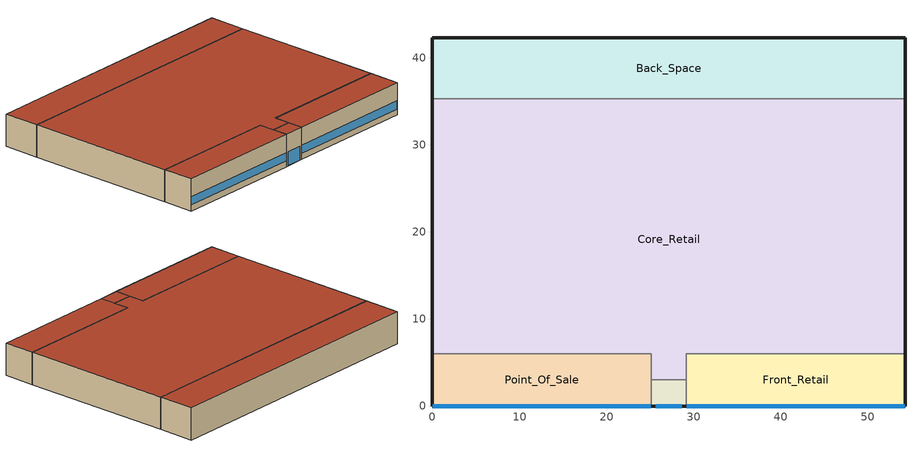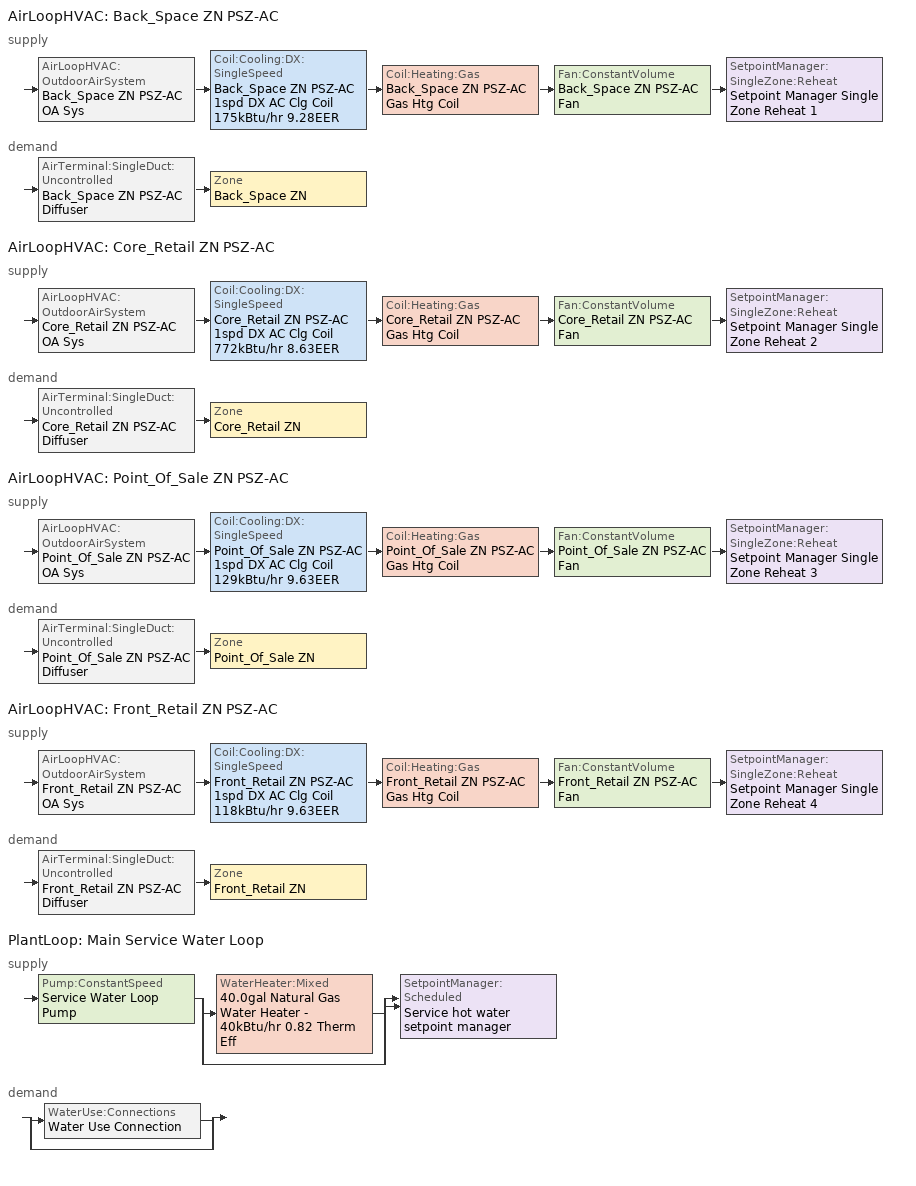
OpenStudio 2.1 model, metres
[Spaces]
Core_Retail
 floor ground: 54.27,35.27 54.27,6 29.14,6 29.14,3 25.14,3 25.14,6 0,6 0,35.27 z0
 wall outside: 54.27,6 54.27,35.27 / 0,35.27 0,6 z0:6.1
 wall to Point_Of_Sale: 0,6 25.14,6 25.14,3 z0:6.1
 wall to Back_Space: 54.27,35.27 0,35.27 z0:6.1
 wall to Front_Retail: 29.14,3 29.14,6 54.27,6 z0:6.1
 wall to Front_Entry: 25.14,3 29.14,3 z0:6.1
 roof outside: 29.14,3 29.14,6 54.27,6 54.27,35.27 0,35.27 0,6 25.14,6 25.14,3 z6.1
Front_Retail
 floor ground: 54.27,6 54.27,0 29.14,0 29.14,6 z0
 wall outside: 29.14,0 54.27,0 54.27,6 z0:6.1
 wall to Front_Entry: 29.14,3 29.14,0 z0:6.1
 window (Window U-0.620788435 and Window SHGC 0.407): 29.19,0 54.22,0 z1.14:2.66
 roof outside: 54.27,0 54.27,6 29.14,6 29.14,0 z6.1
Back_Space
 floor ground: 54.27,42.27 54.27,35.27 0,35.27 0,42.27 z0
 wall outside: 54.27,35.27 54.27,42.27 0,42.27 0,35.27 z0:6.1
 roof outside: 54.27,35.27 54.27,42.27 0,42.27 0,35.27 z6.1
Front_Entry
 floor ground: 29.14,3 29.14,0 25.14,0 25.14,3 z0
 wall outside: 25.14,0 29.14,0 z0:6.1
 wall to Point_Of_Sale: 25.14,3 25.14,0 z0:6.1
 window (Window U-0.620788435 and Window SHGC 0.407): 25.64,0 28.64,0 z0.05:2.66
 roof outside: 29.14,0 29.14,3 25.14,3 25.14,0 z6.1
Point_Of_Sale
 floor ground: 25.14,6 25.14,0 0,0 0,6 z0
 wall outside: 0,6 0,0 25.14,0 z0:6.1
 window (Window U-0.620788435 and Window SHGC 0.407): 0.05,0 25.09,0 z1.14:2.66
 roof outside: 25.14,0 25.14,6 0,6 0,0 z6.1
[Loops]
AirLoopHVAC 'Back_Space ZN PSZ-AC'
 supply: AirLoopHVAC:OutdoorAirSystem 'Back_Space ZN PSZ-AC OA Sys' > Coil:Cooling:DX:SingleSpeed 'Back_Space ZN PSZ-AC 1spd DX AC Clg Coil 175kBtu/hr 9.28EER' > Coil:Heating:Gas 'Back_Space ZN PSZ-AC Gas Htg Coil' > Fan:ConstantVolume 'Back_Space ZN PSZ-AC Fan' > SetpointManager:SingleZone:Reheat 'Setpoint Manager Single Zone Reheat 1'
 demand: AirTerminal:SingleDuct:Uncontrolled 'Back_Space ZN PSZ-AC Diffuser' > Zone 'Back_Space ZN'
AirLoopHVAC 'Core_Retail ZN PSZ-AC'
 supply: AirLoopHVAC:OutdoorAirSystem 'Core_Retail ZN PSZ-AC OA Sys' > Coil:Cooling:DX:SingleSpeed 'Core_Retail ZN PSZ-AC 1spd DX AC Clg Coil 772kBtu/hr 8.63EER' > Coil:Heating:Gas 'Core_Retail ZN PSZ-AC Gas Htg Coil' > Fan:ConstantVolume 'Core_Retail ZN PSZ-AC Fan' > SetpointManager:SingleZone:Reheat 'Setpoint Manager Single Zone Reheat 2'
 demand: AirTerminal:SingleDuct:Uncontrolled 'Core_Retail ZN PSZ-AC Diffuser' > Zone 'Core_Retail ZN'
AirLoopHVAC 'Point_Of_Sale ZN PSZ-AC'
 supply: AirLoopHVAC:OutdoorAirSystem 'Point_Of_Sale ZN PSZ-AC OA Sys' > Coil:Cooling:DX:SingleSpeed 'Point_Of_Sale ZN PSZ-AC 1spd DX AC Clg Coil 129kBtu/hr 9.63EER' > Coil:Heating:Gas 'Point_Of_Sale ZN PSZ-AC Gas Htg Coil' > Fan:ConstantVolume 'Point_Of_Sale ZN PSZ-AC Fan' > SetpointManager:SingleZone:Reheat 'Setpoint Manager Single Zone Reheat 3'
 demand: AirTerminal:SingleDuct:Uncontrolled 'Point_Of_Sale ZN PSZ-AC Diffuser' > Zone 'Point_Of_Sale ZN'
AirLoopHVAC 'Front_Retail ZN PSZ-AC'
 supply: AirLoopHVAC:OutdoorAirSystem 'Front_Retail ZN PSZ-AC OA Sys' > Coil:Cooling:DX:SingleSpeed 'Front_Retail ZN PSZ-AC 1spd DX AC Clg Coil 118kBtu/hr 9.63EER' > Coil:Heating:Gas 'Front_Retail ZN PSZ-AC Gas Htg Coil' > Fan:ConstantVolume 'Front_Retail ZN PSZ-AC Fan' > SetpointManager:SingleZone:Reheat 'Setpoint Manager Single Zone Reheat 4'
 demand: AirTerminal:SingleDuct:Uncontrolled 'Front_Retail ZN PSZ-AC Diffuser' > Zone 'Front_Retail ZN'
PlantLoop 'Main Service Water Loop'
 supply: Pump:ConstantSpeed 'Service Water Loop Pump' > split
  | WaterHeater:Mixed '40.0gal Natural Gas Water Heater - 40kBtu/hr 0.82 Therm Eff'
  | bypass
  join > SetpointManager:Scheduled 'Service hot water setpoint manager'
 demand: split
  | WaterUse:Connections 'Water Use Connection'
  | bypass
[Site]
DULUTH INTERNATIONAL ARPT: Latitude {deg}=46.833; Longitude {deg}=-92.217; Time Zone {hr}=-6; Elevation {m}=433; Terrain=City
[Building]
DOE Ref Pre-1980-RetailStandalone-ASHRAE 169-2006-1A created: 2017-12-20 15:40:16 -0700: North Axis {deg}=0; Default Construction Set=DOE Ref Pre-1980 - Retail - ASHRAE 169-2006-1A adj ext wall insulation adj roof insulation; Standards Building Type=RetailStandalone
[Site:GroundTemperature:BuildingSurface]
22.509, 22.645, 22.781, 22.956, 23.052, 23.08, 23.116, 23.108, 23.133, 23.139, 23.077, 22.913
[Site:WaterMainsTemperature]
Calculation Method=Correlation; Annual Average Outdoor Air Temperature {C}=24.4917; Maximum Difference In Monthly Average Outdoor Air Temperatures {deltaC}=8.7
[SizingPeriod:DesignDay] Barometric Pressure {Pa}=96230; Sky Clearness=0; Rain Indicator=0; Snow Indicator=0; Day of Month=21; Daylight Saving Time Indicator=0; Humidity Indicating Type=Wetbulb; Dry-Bulb Temperature Range Modifier Type=DefaultMultipliers
Name | Maximum Dry-Bulb Temperature {C} | Daily Dry-Bulb Temperature Range {deltaC} | Humidity Indicating Conditions at Maximum Dry-Bulb | Wind Speed {m/s} | Wind Direction {deg} | Month | Day Type | Solar Model Indicator | ASHRAE Taub | ASHRAE Taud
Duluth International Arpt Ann Clg .4% Condns DB=>MWB | 29.2 | 10.9 | 21 | 5.2 | 220 | 7 | SummerDesignDay | ASHRAETau | 0.398 | 2.218
Duluth International Arpt Ann Htg 99.6% Condns DB | -28.6 | 0 | -28.6 | 4.6 | 310 | 1 | WinterDesignDay | ASHRAEClearSky | 0 | 0
[ClimateZones]
Climate Zone Value 1=7; Climate Zone Institution Name 2=CEC; Climate Zone Document Name 2=California Climate Zone Descriptions; Climate Zone Document Year 2=1995
[Material:NoMass] Thermal Absorptance=0.9; Solar Absorptance=0.7
Name | Roughness | Thermal Resistance {m2-K/W} | Visible Absorptance
CP02 CARPET PAD | VeryRough | 0.21648 | 0.8
Typical Carpet Pad | Smooth | 0.21648 | 0.8
Typical Insulation | Smooth | 0.0282222 | 0.7
Typical Insulation R-2.17_R-value 5.177435235 (ft^2*h*R/Btu) | Smooth | 0.911799 | 0.7
Typical Insulation R-8.88_R-value 15.53485575 (ft^2*h*R/Btu) | Smooth | 2.73585 | 0.7
[Material]
Name | Roughness | Thickness {m} | Conductivity {W/m-K} | Density {kg/m3} | Specific Heat {J/kg-K} | Thermal Absorptance | Solar Absorptance | Visible Absorptance
100mm Normalweight concrete floor | MediumSmooth | 0.1016 | 2.31 | 2322 | 832
G01 13mm gypsum board | Smooth | 0.0127 | 0.16 | 800 | 1090 | 0.9 | 0.7 | 0.5
4 in. Normalweight Concrete Floor | MediumRough | 0.1016 | 2.31 | 2322 | 832 | 0.9 | 0.7 | 0.7
25mm Stucco | Smooth | 0.0254 | 0.72 | 1856 | 840 | 0.9 | 0.7 | 0.7
5/8 in. Gypsum Board | MediumSmooth | 0.0159 | 0.16 | 800 | 1090 | 0.9 | 0.7 | 0.7
Roof Membrane | VeryRough | 0.0095 | 0.16 | 1121.29 | 1460 | 0.9 | 0.77 | 0.7
Metal Roof Surface; F08 Metal surface | Smooth | 0.0008 | 45.28 | 7824 | 500 | 0.9 | 0.7 | 0.7
6 in. Normalweight Concrete Floor | MediumRough | 0.1524 | 2.31 | 2322 | 832 | 0.9 | 0.7 | 0.7
8 in. Concrete Block Basement Wall | MediumRough | 0.2032 | 1.326 | 1842 | 912 | 0.9 | 0.7 | 0.7
G05 25mm wood | MediumSmooth | 0.0254 | 0.15 | 608 | 1630 | 0.9 | 0.5 | 0.5
Std Wood 6inch | MediumSmooth | 0.15 | 0.12 | 540 | 1210 | 0.9 | 0.7 | 0.7
[Construction]
Typical Insulated Exterior Mass Floor: 4 in. Normalweight Concrete Floor, Typical Carpet Pad
Typical Interior Floor: 100mm Normalweight concrete floor, CP02 CARPET PAD
Typical Interior Wall: G01 13mm gypsum board, G01 13mm gypsum board
Typical Interior Ceiling: CP02 CARPET PAD, 100mm Normalweight concrete floor
ext-slab: 6 in. Normalweight Concrete Floor
Typical Insulated Basement Mass Wall: 8 in. Concrete Block Basement Wall
U 1.22 SHGC 0.54 Simple Glazing Window: U 1.22 SHGC 0.54 Simple Glazing
Typical Insulated Metal Door: F08 Metal surface, Typical Insulation
Typical Overhead Door: Typical Insulation
Typical Interior Window: Clear 3mm
Typical Interior Door; Typical Interior Partition: G05 25mm wood
InteriorFurnishings: Std Wood 6inch
Typical Insulated Steel Framed Exterior Wall R-4.35 adj ext wall insulation: 25mm Stucco, 5/8 in. Gypsum Board, Typical Insulation R-2.17_R-value 5.177435235 (ft^2*h*R/Btu), 5/8 in. Gypsum Board
Typical IEAD Roof R-10.0 adj roof insulation: Roof Membrane, Typical Insulation R-8.88_R-value 15.53485575 (ft^2*h*R/Btu), Metal Roof Surface
Window U-0.620788435 and Window SHGC 0.407: Simple Glazing Material U-0.620788435 and SHGC 0.407
[DefaultConstructionSet]
DOE Ref Pre-1980 - Retail - ASHRAE 169-2006-1A adj ext wall insulation adj roof insulation: Default Exterior Surface Constructions=Default Surface Constructions 1 adj ext wall insulation adj roof insulation; Default Interior Surface Constructions=Default Surface Constructions 2; Default Ground Contact Surface Constructions=Default Surface Constructions 3; Default Exterior SubSurface Constructions=Default Sub Surface Constructions 1; Default Interior SubSurface Constructions=Default Sub Surface Constructions 2; Interior Partition Construction=Typical Interior Partition
[DefaultSurfaceConstructions]
Name | Floor Construction | Wall Construction | Roof Ceiling Construction
Default Surface Constructions 2 | Typical Interior Floor | Typical Interior Wall | Typical Interior Ceiling
Default Surface Constructions 3 | ext-slab | Typical Insulated Basement Mass Wall
Default Surface Constructions 1 adj ext wall insulation adj roof insulation | Typical Insulated Exterior Mass Floor | Typical Insulated Steel Framed Exterior Wall R-4.35 adj ext wall insulation | Typical IEAD Roof R-10.0 adj roof insulation
[DefaultSubSurfaceConstructions]
Name | Fixed Window Construction | Operable Window Construction | Door Construction | Overhead Door Construction | Tubular Daylight Dome Construction | Tubular Daylight Diffuser Construction
Default Sub Surface Constructions 1 | U 1.22 SHGC 0.54 Simple Glazing Window | U 1.22 SHGC 0.54 Simple Glazing Window | Typical Insulated Metal Door | Typical Overhead Door | Typical Interior Window | Typical Interior Window
Default Sub Surface Constructions 2 | Typical Interior Window | Typical Interior Window | Typical Interior Door
[WindowMaterial:SimpleGlazingSystem]
Name | U-Factor {W/m2-K} | Solar Heat Gain Coefficient | Visible Transmittance
U 1.22 SHGC 0.54 Simple Glazing | 6.92748 | 0.54 | 0.38
Simple Glazing Material U-0.620788435 and SHGC 0.407 | 3.525 | 0.407
[WindowMaterial:Glazing]
Clear 3mm: Optical Data Type=SpectralAverage; Thickness {m}=0.003; Solar Transmittance at Normal Incidence=0.837; Front Side Solar Reflectance at Normal Incidence=0.075; Back Side Solar Reflectance at Normal Incidence=0.075; Visible Transmittance at Normal Incidence=0.898; Front Side Visible Reflectance at Normal Incidence=0.081; Back Side Visible Reflectance at Normal Incidence=0.081; Infrared Transmittance at Normal Incidence=0; Front Side Infrared Hemispherical Emissivity=0.84; Back Side Infrared Hemispherical Emissivity=0.84; Conductivity {W/m-K}=0.9; Dirt Correction Factor for Solar and Visible Transmittance=1; Solar Diffusing=No
[Space] Building Story=Building Story 1; Part of Total Floor Area=Yes
Name | Space Type | Thermal Zone
Front_Entry | Retail Entry | Front_Entry ZN
Core_Retail | Retail Retail | Core_Retail ZN
Point_Of_Sale | Retail Point_of_Sale | Point_Of_Sale ZN
Front_Retail | Retail Retail | Front_Retail ZN
Back_Space | Retail Back_Space | Back_Space ZN
[SpaceType] Standards Building Type=Retail
Name | Default Schedule Set | Design Specification Outdoor Air Object | Standards Space Type
Retail Back_Space | Retail Back_Space Schedule Set | Retail Back_Space Ventilation | Back_Space
Retail Entry | Retail Entry Schedule Set | Retail Entry Ventilation | Entry
Retail Point_of_Sale | Retail Point_of_Sale Schedule Set | Retail Point_of_Sale Ventilation | Point_of_Sale
Retail Retail | Retail Retail Schedule Set | Retail Retail Ventilation | Retail
[People:Definition] Number of People Calculation Method=People/Area; People per Space Floor Area {person/m2}=0.0358761; Fraction Radiant=0.3
Retail Back_Space People Definition; Retail Entry People Definition; Retail Point_of_Sale People Definition; Retail Retail People Definition
[People] Work Efficiency Schedule=Work Efficiency Schedule; Clothing Insulation Schedule=Clothing Schedule; Air Velocity Schedule=Air Velocity Schedule
Name | People Definition | Space or SpaceType
Retail Back_Space People | Retail Back_Space People Definition | Retail Back_Space
Retail Entry People | Retail Entry People Definition | Retail Entry
Retail Point_of_Sale People | Retail Point_of_Sale People Definition | Retail Point_of_Sale
Retail Retail People | Retail Retail People Definition | Retail Retail
[Lights:Definition] Design Level Calculation Method=Watts/Area; Fraction Radiant=0.7; Fraction Visible=0.2
Name | Watts per Space Floor Area {W/m2}
Retail Back_Space Lights Definition | 12.55
Retail Entry Lights Definition; Retail Point_of_Sale Lights Definition; Retail Retail Lights Definition | 36.2501
[Lights]
Name | Lights Definition | Space or SpaceType
Retail Back_Space Lights | Retail Back_Space Lights Definition | Retail Back_Space
Retail Entry Lights | Retail Entry Lights Definition | Retail Entry
Retail Point_of_Sale Lights | Retail Point_of_Sale Lights Definition | Retail Point_of_Sale
Retail Retail Lights | Retail Retail Lights Definition | Retail Retail
[ElectricEquipment:Definition] Design Level Calculation Method=Watts/Area; Watts per Space Floor Area {W/m2}=9.3646; Fraction Radiant=0.5
Retail Back_Space Elec Equip Definition; Retail Point_of_Sale Elec Equip Definition; Retail Retail Elec Equip Definition
[ElectricEquipment]
Name | Electric Equipment Definition | Space or SpaceType
Retail Back_Space Elec Equip | Retail Back_Space Elec Equip Definition | Retail Back_Space
Retail Point_of_Sale Elec Equip | Retail Point_of_Sale Elec Equip Definition | Retail Point_of_Sale
Retail Retail Elec Equip | Retail Retail Elec Equip Definition | Retail Retail
[DesignSpecification:OutdoorAir] Outdoor Air Method=Sum
Name | Outdoor Air Flow per Floor Area {m3/s-m2}
Retail Back_Space Ventilation | 0.000762
Retail Entry Ventilation; Retail Point_of_Sale Ventilation; Retail Retail Ventilation | 0.001524
[SpaceInfiltration:DesignFlowRate] Design Flow Rate Calculation Method=Flow/ExteriorArea; Flow per Exterior Surface Area {m3/s-m2}=0.00113386
Name | Space or SpaceType
Retail Back_Space Infiltration | Retail Back_Space
Retail Entry Infiltration | Retail Entry
Retail Point_of_Sale Infiltration | Retail Point_of_Sale
Retail Retail Infiltration | Retail Retail
[DefaultScheduleSet] Number of People Schedule=Retail Bldg Occ; People Activity Level Schedule=Retail Activity; Lighting Schedule=Retail Bldg Light; Electric Equipment Schedule=Retail Bldg Equip; Infiltration Schedule=Retail Infil Half On
Retail Back_Space Schedule Set; Retail Entry Schedule Set; Retail Point_of_Sale Schedule Set; Retail Retail Schedule Set
[ThermostatSetpoint:DualSetpoint] Heating Setpoint Temperature Schedule=Retail HtgSetp
Name | Cooling Setpoint Temperature Schedule
Retail Point_of_Sale Thermostat 1; Retail Retail Thermostat 1; Retail Back_Space Thermostat 1; Retail Retail Thermostat 2 | Retail ClgSetp
Retail Entry Thermostat 1 | Retail FRONT ENTRY COOLING
[InternalMass:Definition]
Internal Mass Definition 1: Construction=InteriorFurnishings; Design Level Calculation Method=SurfaceArea/Area; Surface Area per Space Floor Area=2
[InternalMass] Internal Mass Definition=Internal Mass Definition 1
Name | Space or SpaceType
Back_Space Mass | Back_Space
Core_Retail Mass | Core_Retail
Point_Of_Sale Mass | Point_Of_Sale
Front_Retail Mass | Front_Retail
Front_Entry Mass | Front_Entry
[ThermalZone] Use Ideal Air Loads=No
Name | Thermostat
Point_Of_Sale ZN | Retail Point_of_Sale Thermostat 1
Core_Retail ZN | Retail Retail Thermostat 1
Back_Space ZN | Retail Back_Space Thermostat 1
Front_Retail ZN | Retail Retail Thermostat 2
Front_Entry ZN | Retail Entry Thermostat 1
[Sizing:Zone] Zone Cooling Design Supply Air Temperature Input Method=SupplyAirTemperature; Zone Cooling Design Supply Air Temperature {C}=14; Zone Cooling Design Supply Air Temperature Difference {deltaC}=11.11; Zone Heating Design Supply Air Temperature Input Method=SupplyAirTemperature; Zone Heating Design Supply Air Temperature Difference {deltaC}=11.11; Zone Heating Design Supply Air Humidity Ratio {kg-H2O/kg-air}=0.008; Cooling Design Air Flow Method=DesignDay; Heating Design Air Flow Method=DesignDay; Account for Dedicated Outdoor Air System=No; Dedicated Outdoor Air System Control Strategy=NeutralSupplyAir; Dedicated Outdoor Air Low Setpoint Temperature for Design {C}=autosize; Dedicated Outdoor Air High Setpoint Temperature for Design {C}=autosize
Name | Zone Heating Design Supply Air Temperature {C} | Zone Cooling Design Supply Air Humidity Ratio {kg-H2O/kg-air}
Point_Of_Sale ZN; Core_Retail ZN; Back_Space ZN; Front_Retail ZN | 40 | 0.0085
Front_Entry ZN | 50 | 0.008
[Zone equipment]
Point_Of_Sale ZN: Point_Of_Sale ZN PSZ-AC Diffuser
Core_Retail ZN: Core_Retail ZN PSZ-AC Diffuser
Back_Space ZN: Back_Space ZN PSZ-AC Diffuser
Front_Retail ZN: Front_Retail ZN PSZ-AC Diffuser
Front_Entry ZN: Front_Entry ZN UnitHeater
[AirLoopHVAC] Availability Schedule=RetailStandalone HVACOperationSchd; Design Supply Air Flow Rate {m3/s}=AutoSize
Name | Availability Manager
Back_Space ZN PSZ-AC | Availability Manager Night Cycle 1
Core_Retail ZN PSZ-AC | Availability Manager Night Cycle 2
Point_Of_Sale ZN PSZ-AC | Availability Manager Night Cycle 3
Front_Retail ZN PSZ-AC | Availability Manager Night Cycle 4
[Sizing:System] Type of Load to Size On=Sensible; Design Outdoor Air Flow Rate {m3/s}=Autosize; Minimum System Air Flow Ratio=1; Preheat Design Temperature {C}=7; Preheat Design Humidity Ratio {kg-H2O/kg-Air}=0.008; Precool Design Temperature {C}=12.8; Precool Design Humidity Ratio {kg-H2O/kg-Air}=0.008; Central Cooling Design Supply Air Temperature {C}=12.8; Central Heating Design Supply Air Temperature {C}=40; Sizing Option=Coincident; 100% Outdoor Air in Cooling=No; 100% Outdoor Air in Heating=No; Central Cooling Design Supply Air Humidity Ratio {kg-H2O/kg-Air}=0.0085; Central Heating Design Supply Air Humidity Ratio {kg-H2O/kg-Air}=0.008; Cooling Design Air Flow Method=DesignDay; Cooling Design Air Flow Rate {m3/s}=0; Heating Design Air Flow Method=DesignDay; Heating Design Air Flow Rate {m3/s}=0; System Outdoor Air Method=ZoneSum; Zone Maximum Outdoor Air Fraction=1; Cooling Supply Air Flow Rate Per Floor Area {m3/s-m2}=0.00996765; Cooling Fraction of Autosized Cooling Supply Air Flow Rate=1; Cooling Supply Air Flow Rate Per Unit Cooling Capacity {m3/s-W}=3.94755e-05; Heating Supply Air Flow Rate Per Floor Area {m3/s-m2}=0.00996765; Heating Fraction of Autosized Heating Supply Air Flow Rate=1; Heating Fraction of Autosized Cooling Supply Air Flow Rate=1; Heating Supply Air Flow Rate Per Unit Heating Capacity {m3/s-W}=3.15882e-05; Cooling Design Capacity Method=CoolingDesignCapacity; Cooling Design Capacity {W}=autosize; Cooling Design Capacity Per Floor Area {W/m2}=234.7; Fraction of Autosized Cooling Design Capacity=1; Heating Design Capacity Method=HeatingDesignCapacity; Heating Design Capacity {W}=autosize; Heating Design Capacity Per Floor Area {W/m2}=157; Fraction of Autosized Heating Design Capacity=1; Central Cooling Capacity Control Method=OnOff
Back_Space ZN PSZ-AC; Core_Retail ZN PSZ-AC; Point_Of_Sale ZN PSZ-AC; Front_Retail ZN PSZ-AC
[SetpointManager:SingleZone:Reheat] Minimum Supply Air Temperature {C}=10; Maximum Supply Air Temperature {C}=50
Name | Control Zone
Setpoint Manager Single Zone Reheat 1 | Back_Space ZN
Setpoint Manager Single Zone Reheat 2 | Core_Retail ZN
Setpoint Manager Single Zone Reheat 3 | Point_Of_Sale ZN
Setpoint Manager Single Zone Reheat 4 | Front_Retail ZN
[Fan:ConstantVolume] Maximum Flow Rate {m3/s}=AutoSize
Name | Availability Schedule | Fan Efficiency | Pressure Rise {Pa} | Motor Efficiency
Back_Space ZN PSZ-AC Fan; Point_Of_Sale ZN PSZ-AC Fan | RetailStandalone HVACOperationSchd | 0.56875 | 622.722 | 0.875
Core_Retail ZN PSZ-AC Fan | RetailStandalone HVACOperationSchd | 0.6006 | 1110.94 | 0.924
Front_Retail ZN PSZ-AC Fan | RetailStandalone HVACOperationSchd | 0.546 | 622.722 | 0.84
Front_Entry ZN UnitHeater Fan | Always On | 0.1595 | 49.8178 | 0.29
[Coil:Heating:Gas] Availability Schedule=Always On Discrete; Gas Burner Efficiency=0.78; Nominal Capacity {W}=AutoSize; Parasitic Electric Load {W}=0; Parasitic Gas Load {W}=0
Back_Space ZN PSZ-AC Gas Htg Coil; Core_Retail ZN PSZ-AC Gas Htg Coil; Point_Of_Sale ZN PSZ-AC Gas Htg Coil; Front_Retail ZN PSZ-AC Gas Htg Coil
[Coil:Cooling:DX:SingleSpeed] Availability Schedule=Always On Discrete; Rated Total Cooling Capacity {W}=autosize; Rated Sensible Heat Ratio=autosize; Rated Air Flow Rate {m3/s}=autosize; Rated Evaporator Fan Power Per Volume Flow Rate {W/(m3/s)}=773.3; Condenser Type=AirCooled; Evaporative Condenser Effectiveness=0; Evaporative Condenser Air Flow Rate {m3/s}=Autosize; Evaporative Condenser Pump Rated Power Consumption {W}=Autosize; Crankcase Heater Capacity {W}=0; Maximum Outdoor Dry-Bulb Temperature for Crankcase Heater Operation {C}=0; Basin Heater Capacity {W/K}=0; Basin Heater Setpoint Temperature {C}=10
Name | Rated COP {W/W} | Total Cooling Capacity Function of Temperature Curve | Total Cooling Capacity Function of Flow Fraction Curve | Energy Input Ratio Function of Temperature Curve | Energy Input Ratio Function of Flow Fraction Curve | Part Load Fraction Correlation Curve
Back_Space ZN PSZ-AC 1spd DX AC Clg Coil 175kBtu/hr 9.28EER | 3.26394 | DOE Ref DX Clg Coil Cool-Cap-fT | DOE Ref DX Clg Coil Cool-CAP-fFlow | DOE Ref DX Clg Coil Cool-EIR-fT | DOE Ref DX Clg Coil Cool-EIR-fFlow | DOE Ref DX Clg Coil Cool-PLF-fPLR
Core_Retail ZN PSZ-AC 1spd DX AC Clg Coil 772kBtu/hr 8.63EER | 3.4396 | DOE Ref DX Clg Coil Cool-Cap-fT 1 | DOE Ref DX Clg Coil Cool-CAP-fFlow 1 | DOE Ref DX Clg Coil Cool-EIR-fT 1 | DOE Ref DX Clg Coil Cool-EIR-fFlow 1 | DOE Ref DX Clg Coil Cool-PLF-fPLR 1
Point_Of_Sale ZN PSZ-AC 1spd DX AC Clg Coil 129kBtu/hr 9.63EER | 3.35231 | DOE Ref DX Clg Coil Cool-Cap-fT 3 | DOE Ref DX Clg Coil Cool-CAP-fFlow 3 | DOE Ref DX Clg Coil Cool-EIR-fT 3 | DOE Ref DX Clg Coil Cool-EIR-fFlow 3 | DOE Ref DX Clg Coil Cool-PLF-fPLR 3
Front_Retail ZN PSZ-AC 1spd DX AC Clg Coil 118kBtu/hr 9.63EER | 3.34376 | DOE Ref DX Clg Coil Cool-Cap-fT 2 | DOE Ref DX Clg Coil Cool-CAP-fFlow 2 | DOE Ref DX Clg Coil Cool-EIR-fT 2 | DOE Ref DX Clg Coil Cool-EIR-fFlow 2 | DOE Ref DX Clg Coil Cool-PLF-fPLR 2
[Controller:OutdoorAir] Minimum Outdoor Air Flow Rate {m3/s}=0; Maximum Outdoor Air Flow Rate {m3/s}=Autosize; Economizer Control Type=NoEconomizer; Economizer Control Action Type=ModulateFlow; Economizer Maximum Limit Dry-Bulb Temperature {C}=28; Economizer Maximum Limit Enthalpy {J/kg}=64000; Economizer Minimum Limit Dry-Bulb Temperature {C}=-100; Lockout Type=LockoutWithCompressor; Minimum Limit Type=FixedMinimum; Minimum Outdoor Air Schedule=Always On Discrete; High Humidity Control=No; Heat Recovery Bypass Control Type=BypassWhenOAFlowGreaterThanMinimum
Name | Controller Mechanical Ventilation
Back_Space ZN PSZ-AC OA Sys Controller | Controller Mechanical Ventilation 1
Core_Retail ZN PSZ-AC OA Sys Controller | Controller Mechanical Ventilation 2
Point_Of_Sale ZN PSZ-AC OA Sys Controller | Controller Mechanical Ventilation 3
Front_Retail ZN PSZ-AC OA Sys Controller | Controller Mechanical Ventilation 4
[Controller:MechanicalVentilation] Availability Schedule=Always On Discrete; System Outdoor Air Method=ZoneSum
Controller Mechanical Ventilation 1; Controller Mechanical Ventilation 2; Controller Mechanical Ventilation 3; Controller Mechanical Ventilation 4
[AirLoopHVAC:OutdoorAirSystem]
Name | Controller
Back_Space ZN PSZ-AC OA Sys | Back_Space ZN PSZ-AC OA Sys Controller
Core_Retail ZN PSZ-AC OA Sys | Core_Retail ZN PSZ-AC OA Sys Controller
Point_Of_Sale ZN PSZ-AC OA Sys | Point_Of_Sale ZN PSZ-AC OA Sys Controller
Front_Retail ZN PSZ-AC OA Sys | Front_Retail ZN PSZ-AC OA Sys Controller
[AvailabilityManager:NightCycle] Control Type=CycleOnAny; Thermostat Tolerance {deltaC}=1; Cycling Run Time {s}=3600
Availability Manager Night Cycle 1; Availability Manager Night Cycle 2; Availability Manager Night Cycle 3; Availability Manager Night Cycle 4
[AirTerminal:SingleDuct:Uncontrolled] Availability Schedule=Always On Discrete; Maximum Air Flow Rate {m3/s}=AutoSize
Back_Space ZN PSZ-AC Diffuser; Core_Retail ZN PSZ-AC Diffuser; Point_Of_Sale ZN PSZ-AC Diffuser; Front_Retail ZN PSZ-AC Diffuser
[Coil:Heating:Electric]
Front_Entry ZN UnitHeater Electric Htg Coil: Availability Schedule=Always On
[ZoneHVAC:UnitHeater]
Front_Entry ZN UnitHeater: Availability Schedule=Always On; Supply Air Fan=Front_Entry ZN UnitHeater Fan; Maximum Supply Air Flow Rate {m3/s}=autosize; Fan Control Type=OnOff; Heating Coil=Front_Entry ZN UnitHeater Electric Htg Coil; Minimum Hot Water Flow Rate {m3/s}=0; Heating Convergence Tolerance=0.001
[Exterior:Lights:Definition]
NonDimming Exterior Lights Def: Design Level {W}=0
[Exterior:Lights]
NonDimming Exterior Lights Def: Exterior Lights Definition=NonDimming Exterior Lights Def; Schedule=Always On; Control Option=AstronomicalClock
[BuildingStory]
Building Story 1: Nominal Z Coordinate {m}=0
[PlantLoop]
Main Service Water Loop: Maximum Loop Temperature {C}=60; Minimum Loop Temperature {C}=10; Minimum Loop Flow Rate {m3/s}=0; Plant Loop Volume {m3}=Autocalculate; Load Distribution Scheme=Optimal
[Sizing:Plant]
Main Service Water Loop: Loop Type=Heating; Design Loop Exit Temperature {C}=60; Loop Design Temperature Difference {deltaC}=5; Sizing Option=NonCoincident; Zone Timesteps in Averaging Window=1; Coincident Sizing Factor Mode=None
[WaterUse:Connections]
Water Use Connection: Water Use Equipment Name 1=Main Service Water Use 0.3gal/min
[WaterHeater:Mixed]
40.0gal Natural Gas Water Heater - 40kBtu/hr 0.82 Therm Eff: Tank Volume {m3}=0.151416; Setpoint Temperature Schedule=Service Water Loop Temp - 140F; Deadband Temperature Difference {deltaC}=2; Maximum Temperature Limit {C}=82.2222; Heater Control Type=Cycle; Heater Maximum Capacity {W}=11722.8; Heater Fuel Type=NaturalGas; Heater Thermal Efficiency=0.82; Off Cycle Parasitic Fuel Consumption Rate {W}=1860.12; Off Cycle Parasitic Fuel Type=NaturalGas; Off Cycle Parasitic Heat Fraction to Tank=0.8; On Cycle Parasitic Fuel Consumption Rate {W}=1860.12; On Cycle Parasitic Fuel Type=NaturalGas; Ambient Temperature Indicator=Schedule; Ambient Temperature Schedule=Water Heater Ambient Temperature; Off Cycle Loss Coefficient to Ambient Temperature {W/K}=4.38846; On Cycle Loss Coefficient to Ambient Temperature {W/K}=4.38846; Use Side Effectiveness=1; Source Side Effectiveness=1; Use Side Design Flow Rate {m3/s}=autosize; Source Side Design Flow Rate {m3/s}=autosize; Indirect Water Heating Recovery Time {hr}=1.5
[SetpointManager:Scheduled]
Service hot water setpoint manager: Control Variable=Temperature; Schedule=Service Water Loop Temp - 140F
[Pump:ConstantSpeed]
Service Water Loop Pump: Rated Flow Rate {m3/s}=autosize; Rated Pump Head {Pa}=0.001; Rated Power Consumption {W}=autosize; Motor Efficiency=0.825; Fraction of Motor Inefficiencies to Fluid Stream=0; Pump Control Type=Intermittent
[WaterUse:Equipment]
Main Service Water Use 0.3gal/min: Water Use Equipment Definition=Main Service Water Use Def 0.3gal/min; Flow Rate Fraction Schedule=RetailStandalone BLDG_SWH_SCH
[WaterUse:Equipment:Definition]
Main Service Water Use Def 0.3gal/min: Peak Flow Rate {m3/s}=1.89271e-05; Target Temperature Schedule=Mixed Water At Faucet Temp - 120F; Sensible Fraction Schedule=Fraction Sensible - 0.2; Latent Fraction Schedule=Fraction Latent - 0.05
[Schedule:Ruleset]
Name | Default Day Schedule | Summer Design Day Schedule | Winter Design Day Schedule
Clothing Schedule | Clothing Schedule Default Winter Clothes
Air Velocity Schedule | Air Velocity Schedule Default
Work Efficiency Schedule | Work Efficiency Schedule Default
Retail Bldg Occ | Retail Bldg Occ Default | Retail Bldg Occ Summer Design Day | Retail Bldg Occ Winter Design Day
Retail Activity | Retail Activity Default | Retail Activity Summer Design Day | Retail Activity Winter Design Day
Retail Bldg Light | Retail Bldg Light Default | Retail Bldg Light Summer Design Day | Retail Bldg Light Winter Design Day
Retail Bldg Equip | Retail Bldg Equip Default | Retail Bldg Equip Summer Design Day | Retail Bldg Equip Winter Design Day
Retail Infil Half On | Retail Infil Half On Default | Retail Infil Half On Summer Design Day | Retail Infil Half On Winter Design Day
Retail HtgSetp | Retail HtgSetp Default | Retail HtgSetp Summer Design Day | Retail HtgSetp Winter Design Day
Retail ClgSetp | Retail ClgSetp Default | Retail ClgSetp Summer Design Day | Retail ClgSetp Winter Design Day
Retail FRONT ENTRY COOLING | Retail FRONT ENTRY COOLING Default | Retail FRONT ENTRY COOLING Summer Design Day | Retail FRONT ENTRY COOLING Winter Design Day
RetailStandalone HVACOperationSchd | RetailStandalone HVACOperationSchd Default | RetailStandalone HVACOperationSchd Summer Design Day | RetailStandalone HVACOperationSchd Winter Design Day
Always On | Always On Default
Fraction Latent - 0.05 | Schedule Day 23
Fraction Sensible - 0.2 | Schedule Day 24
Mixed Water At Faucet Temp - 120F | Schedule Day 25
RetailStandalone BLDG_SWH_SCH | Schedule Day 26 | Schedule Day 30 | Schedule Day 31
Water Heater Ambient Temperature | Water Heater Ambient Temperature Default
Service Water Loop Temp - 140F | Schedule Day 29
[Schedule:Day]
Clothing Schedule Default Winter Clothes; Retail Bldg Occ Winter Design Day; Retail Bldg Occ Summer Design Day; Retail Bldg Light Summer Design Day; Retail Bldg Equip Summer Design Day; Retail Infil Half On Winter Design Day; Always On Default: 24, 0, 1
Clothing Schedule Summer Clothes: 24, 0, 0.5
Air Velocity Schedule Default; Schedule Day 24: 24, 0, 0.2
Work Efficiency Schedule Default; Retail Bldg Light Winter Design Day; Retail Bldg Equip Winter Design Day: 24, 0, 0
Retail Bldg Occ Default: 7, 0, 0, 8, 0, 0.1, 9, 0, 0.2, 11, 0, 0.5, 15, 0, 0.7, 16, 0, 0.8, 17, 0, 0.7, 19, 0, 0.5, 21, 0, 0.3, 24, 0, 0
Retail Bldg Occ Sat Day: 7, 0, 0, 8, 0, 0.1, 9, 0, 0.2, 10, 0, 0.5, 11, 0, 0.6, 17, 0, 0.8, 18, 0, 0.6, 21, 0, 0.2, 22, 0, 0.1, 24, 0, 0
Retail Bldg Occ Sun Day: 9, 0, 0, 10, 0, 0.1, 12, 0, 0.2, 17, 0, 0.4, 18, 0, 0.2, 19, 0, 0.1, 24, 0, 0
Retail Activity Default; Retail Activity Winter Design Day; Retail Activity Summer Design Day: 24, 0, 120
Retail Bldg Light Default: 7, 0, 0.05, 8, 0, 0.2, 9, 0, 0.5, 18, 0, 0.9, 20, 0, 0.6, 21, 0, 0.5, 22, 0, 0.2, 24, 0, 0.05
Retail Bldg Light Sat Day: 7, 0, 0.05, 8, 0, 0.1, 9, 0, 0.3, 10, 0, 0.6, 18, 0, 0.9, 19, 0, 0.5, 21, 0, 0.3, 22, 0, 0.1, 24, 0, 0.05
Retail Bldg Light Sun Day: 8, 0, 0.05, 10, 0, 0.1, 12, 0, 0.4, 17, 0, 0.6, 18, 0, 0.4, 19, 0, 0.2, 24, 0, 0.05
Retail Bldg Equip Default: 7, 0, 0.2, 8, 0, 0.4, 9, 0, 0.6, 19, 0, 0.9, 21, 0, 0.7, 24, 0, 0.2
Retail Bldg Equip Sat Day: 7, 0, 0.15, 8, 0, 0.3, 9, 0, 0.5, 10, 0, 0.8, 18, 0, 0.9, 19, 0, 0.7, 21, 0, 0.5, 22, 0, 0.3, 24, 0, 0.15
Retail Bldg Equip Sun Day: 9, 0, 0.15, 10, 0, 0.3, 12, 0, 0.6, 17, 0, 0.8, 18, 0, 0.6, 19, 0, 0.4, 24, 0, 0.15
Retail Infil Half On Default; Retail Infil Half On Summer Design Day: 6, 0, 1, 21, 0, 0.5, 24, 0, 1
Retail Infil Half On Sat Day: 6, 0, 1, 22, 0, 0.5, 24, 0, 1
Retail Infil Half On Sun Day: 8, 0, 1, 17, 0, 0.5, 24, 0, 1
Retail HtgSetp Default: 6, 0, 15.56, 21, 0, 21.11, 24, 0, 15.56
Retail HtgSetp Sat Day: 6, 0, 15.56, 22, 0, 21.11, 24, 0, 15.56
Retail HtgSetp Summer Design Day: 24, 0, 15.6
Retail HtgSetp Sun Day: 8, 0, 15.56, 17, 0, 21.11, 24, 0, 15.56
Retail HtgSetp Winter Design Day: 24, 0, 21
Retail ClgSetp Default; Retail ClgSetp Summer Design Day: 6, 0, 30, 21, 0, 24, 24, 0, 30
Retail ClgSetp Sat Day: 6, 0, 30, 22, 0, 24, 24, 0, 30
Retail ClgSetp Sun Day: 8, 0, 30, 17, 0, 24, 24, 0, 30
Retail ClgSetp Winter Design Day: 24, 0, 30
Retail FRONT ENTRY COOLING Default; Retail FRONT ENTRY COOLING Winter Design Day; Retail FRONT ENTRY COOLING Summer Design Day: 24, 0, 90
RetailStandalone HVACOperationSchd Default: 8, 0, 0, 19, 0, 1, 24, 0, 0
RetailStandalone HVACOperationSchd Summer Design Day; RetailStandalone HVACOperationSchd SmrDsn|Wkdy Day: 6, 0, 0, 21, 0, 1, 24, 0, 0
RetailStandalone HVACOperationSchd Winter Design Day; RetailStandalone HVACOperationSchd WntrDsn|Sat Day: 6, 0, 0, 22, 0, 1, 24, 0, 0
Schedule Day 23: 24, 0, 0.05
Schedule Day 25: 24, 0, 48.8889
Schedule Day 26; Schedule Day 30; Schedule Day 31: 1, 0, 0.04, 3, 0, 0.05, 7, 0, 0.04, 8, 0, 0.15, 9, 0, 0.23, 10, 0, 0.32, 11, 0, 0.41, 12, 0, 0.57, 13, 0, 0.62, 14, 0, 0.61, 15, 0, 0.5, 16, 0, 0.45, 17, 0, 0.46, 18, 0, 0.47, 19, 0, 0.42, 20, 0, 0.34, 21, 0, 0.33, 22, 0, 0.23, 23, 0, 0.13, 24, 0, 0.08
Schedule Day 27: 3, 0, 0.07, 6, 0, 0.06, 7, 0, 0.07, 8, 0, 0.1, 9, 0, 0.12, 10, 0, 0.14, 11, 0, 0.29, 12, 0, 0.31, 14, 0, 0.36, 15, 0, 0.34, 16, 0, 0.35, 17, 0, 0.37, 18, 0, 0.34, 19, 0, 0.25, 20, 0, 0.27, 21, 0, 0.21, 22, 0, 0.16, 23, 0, 0.1, 24, 0, 0.06
Schedule Day 28: 1, 0, 0.11, 2, 0, 0.1, 3, 0, 0.08, 6, 0, 0.06, 7, 0, 0.07, 8, 0, 0.2, 9, 0, 0.24, 10, 0, 0.27, 11, 0, 0.42, 12, 0, 0.54, 13, 0, 0.59, 14, 0, 0.6, 15, 0, 0.49, 16, 0, 0.48, 17, 0, 0.47, 18, 0, 0.46, 19, 0, 0.44, 20, 0, 0.36, 21, 0, 0.29, 22, 0, 0.22, 23, 0, 0.16, 24, 0, 0.13
Water Heater Ambient Temperature Default: 24, 0, 22
Schedule Day 29: 24, 0, 60
[Schedule:Rule]
Name | Schedule Ruleset | Rule Order | Day Schedule | Date Specification Type | Start Month | Start Day | End Month | End Day | Apply Saturday | Apply Sunday | Apply Monday | Apply Tuesday | Apply Wednesday | Apply Thursday | Apply Friday
Schedule Rule 1 | Clothing Schedule | 0 | Clothing Schedule Summer Clothes | DateRange | 5 | 1 | 9 | 30
Schedule Rule 2 | Retail Bldg Occ | 1 | Retail Bldg Occ Sat Day | DateRange | 1 | 1 | 12 | 31 | Yes
Schedule Rule 3 | Retail Bldg Occ | 0 | Retail Bldg Occ Sun Day | DateRange | 1 | 1 | 12 | 31 |  | Yes
Schedule Rule 4 | Retail Bldg Light | 1 | Retail Bldg Light Sat Day | DateRange | 1 | 1 | 12 | 31 | Yes
Schedule Rule 5 | Retail Bldg Light | 0 | Retail Bldg Light Sun Day | DateRange | 1 | 1 | 12 | 31 |  | Yes
Schedule Rule 6 | Retail Bldg Equip | 1 | Retail Bldg Equip Sat Day | DateRange | 1 | 1 | 12 | 31 | Yes
Schedule Rule 7 | Retail Bldg Equip | 0 | Retail Bldg Equip Sun Day | DateRange | 1 | 1 | 12 | 31 |  | Yes
Schedule Rule 8 | Retail Infil Half On | 1 | Retail Infil Half On Sat Day | DateRange | 1 | 1 | 12 | 31 | Yes
Schedule Rule 9 | Retail Infil Half On | 0 | Retail Infil Half On Sun Day | DateRange | 1 | 1 | 12 | 31 |  | Yes
Schedule Rule 10 | Retail HtgSetp | 1 | Retail HtgSetp Sat Day | DateRange | 1 | 1 | 12 | 31 | Yes
Schedule Rule 11 | Retail HtgSetp | 0 | Retail HtgSetp Sun Day | DateRange | 1 | 1 | 12 | 31 |  | Yes
Schedule Rule 12 | Retail ClgSetp | 1 | Retail ClgSetp Sat Day | DateRange | 1 | 1 | 12 | 31 | Yes
Schedule Rule 13 | Retail ClgSetp | 0 | Retail ClgSetp Sun Day | DateRange | 1 | 1 | 12 | 31 |  | Yes
Schedule Rule 14 | RetailStandalone HVACOperationSchd | 1 | RetailStandalone HVACOperationSchd SmrDsn|Wkdy Day | DateRange | 1 | 1 | 12 | 31 |  |  | Yes | Yes | Yes | Yes | Yes
Schedule Rule 15 | RetailStandalone HVACOperationSchd | 0 | RetailStandalone HVACOperationSchd WntrDsn|Sat Day | DateRange | 1 | 1 | 12 | 31 | Yes
Schedule Rule 18 | RetailStandalone BLDG_SWH_SCH | 1 | Schedule Day 27 |  |  |  |  |  |  | Yes
Schedule Rule 19 | RetailStandalone BLDG_SWH_SCH | 0 | Schedule Day 28 |  |  |  |  |  | Yes
[Schedule:Constant]
Always On Discrete: Value=1
[Curve:Biquadratic] Minimum Value of x=-100; Maximum Value of x=100; Minimum Value of y=-100; Maximum Value of y=100
Name | Coefficient1 Constant | Coefficient2 x | Coefficient3 x**2 | Coefficient4 y | Coefficient5 y**2 | Coefficient6 x*y
DOE Ref DX Clg Coil Cool-Cap-fT; DOE Ref DX Clg Coil Cool-Cap-fT 1; DOE Ref DX Clg Coil Cool-Cap-fT 2; DOE Ref DX Clg Coil Cool-Cap-fT 3 | 0.971212 | -0.0152755 | 0.00144345 | -0.00039321 | -6.8364e-06 | -0.000290596
DOE Ref DX Clg Coil Cool-EIR-fT; DOE Ref DX Clg Coil Cool-EIR-fT 1; DOE Ref DX Clg Coil Cool-EIR-fT 2; DOE Ref DX Clg Coil Cool-EIR-fT 3 | 0.286871 | 0.0239022 | -0.000810648 | 0.0134585 | 0.000338936 | -0.000487004
[Curve:Quadratic] Coefficient1 Constant=0.909496; Coefficient2 x=0.0986477; Coefficient3 x**2=-0.00819488; Minimum Value of x=0; Maximum Value of x=1
DOE Ref DX Clg Coil Cool-PLF-fPLR; DOE Ref DX Clg Coil Cool-PLF-fPLR 1; DOE Ref DX Clg Coil Cool-PLF-fPLR 2; DOE Ref DX Clg Coil Cool-PLF-fPLR 3
[Curve:Cubic] Coefficient1 Constant=1; Coefficient2 x=0; Coefficient3 x**2=0; Coefficient4 x**3=0; Minimum Value of x=-100; Maximum Value of x=100
DOE Ref DX Clg Coil Cool-CAP-fFlow; DOE Ref DX Clg Coil Cool-EIR-fFlow; DOE Ref DX Clg Coil Cool-CAP-fFlow 1; DOE Ref DX Clg Coil Cool-EIR-fFlow 1; DOE Ref DX Clg Coil Cool-CAP-fFlow 2; DOE Ref DX Clg Coil Cool-EIR-fFlow 2; DOE Ref DX Clg Coil Cool-CAP-fFlow 3; DOE Ref DX Clg Coil Cool-EIR-fFlow 3
